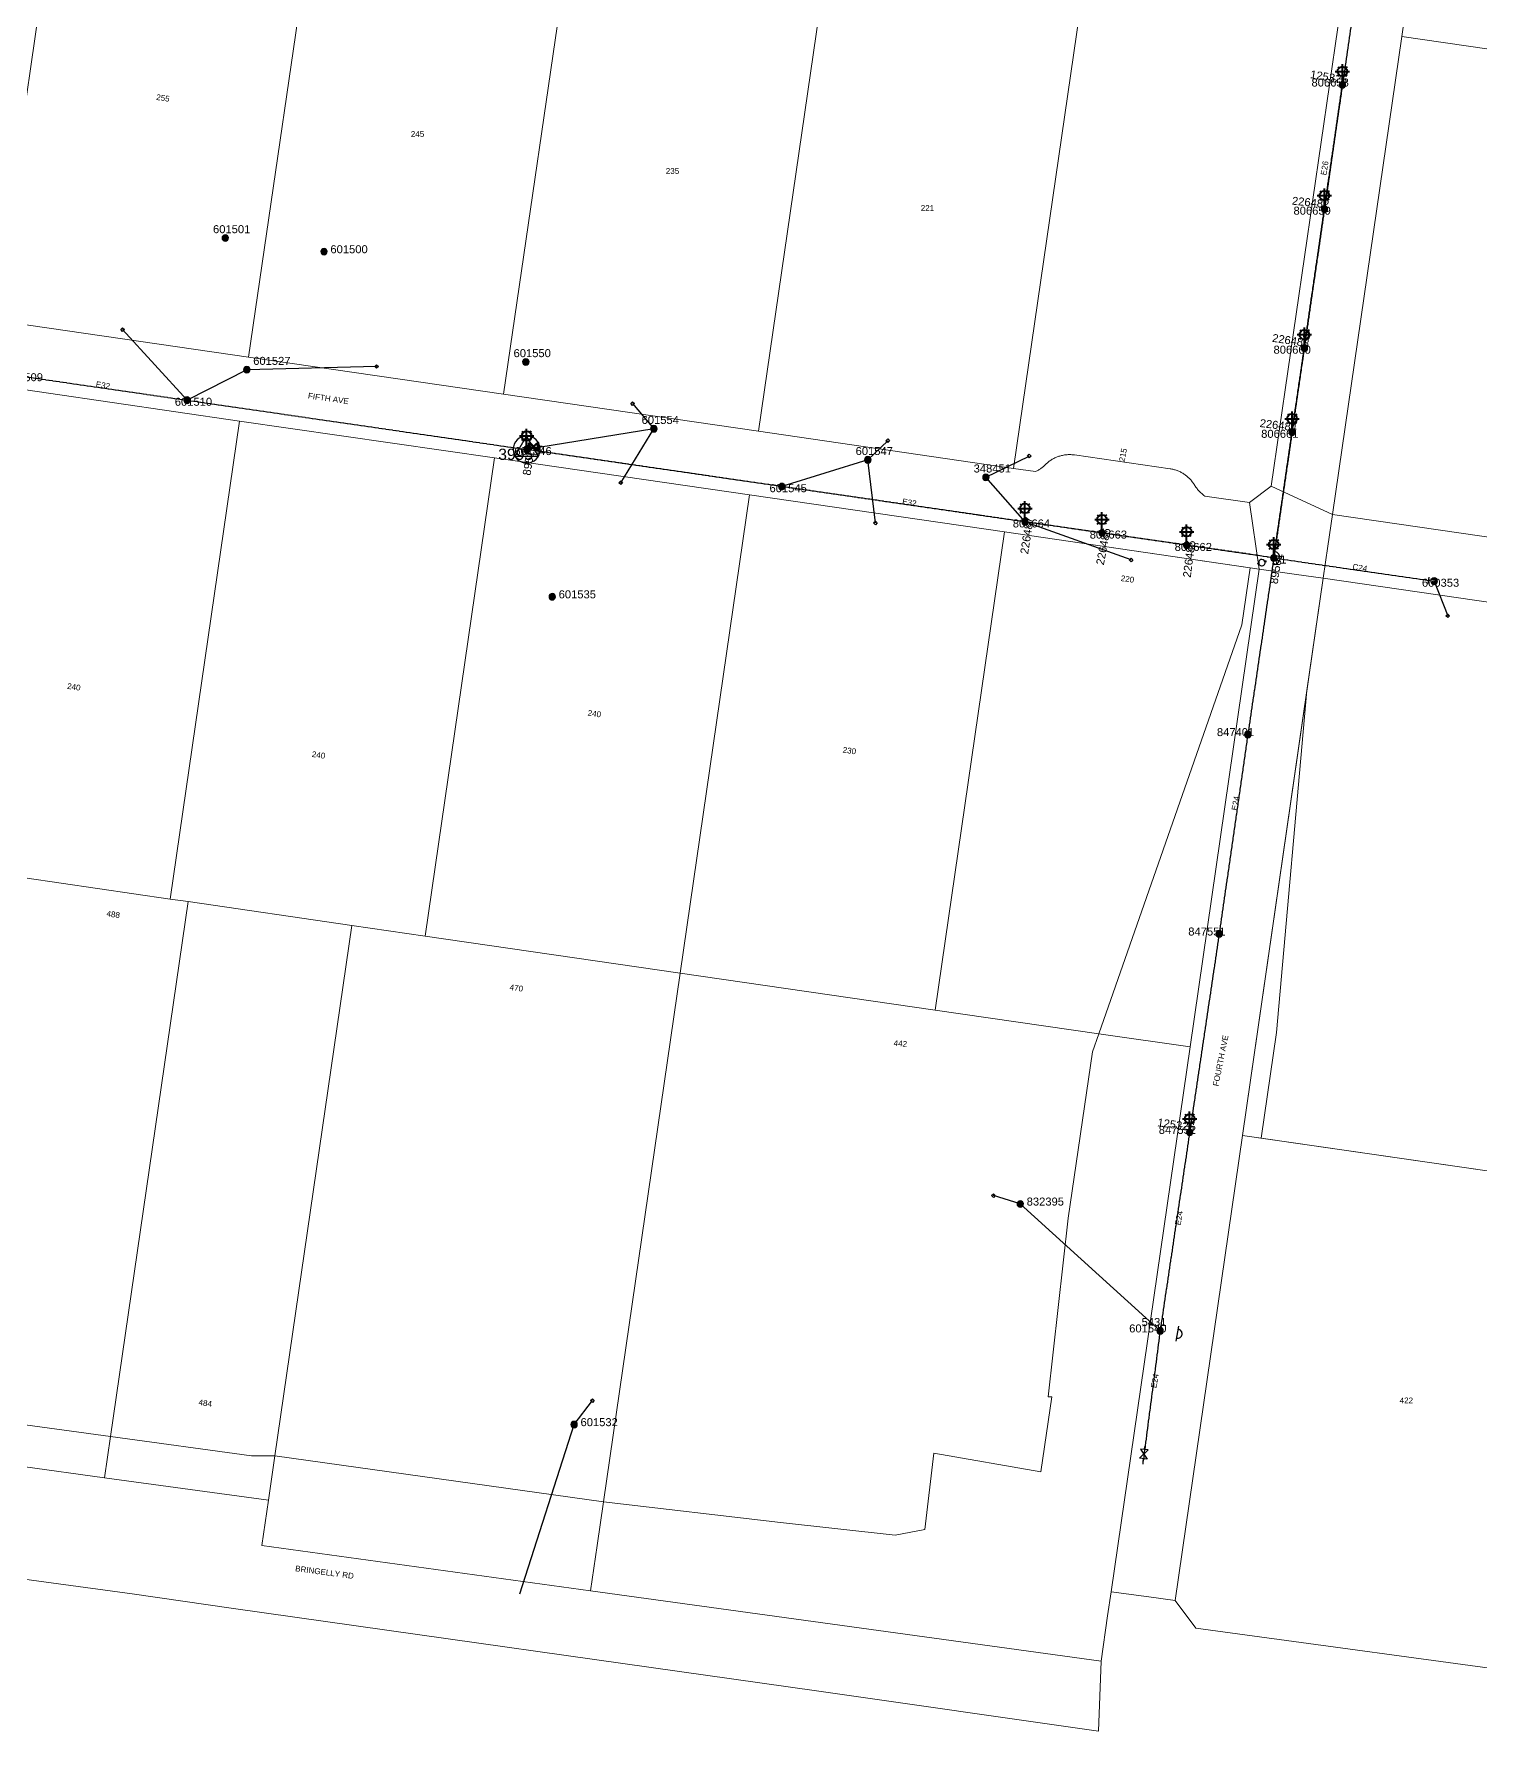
# Model space of a CAD drawing. Header units: metres. Extents: x 368 to 298975, y 411 to 6243625.
# Drawn here: x 296567 to 297019, y 6241223 to 6241754 of the extents above; entities that cross this region are included whole.
import ezdxf
from ezdxf.enums import TextEntityAlignment as Align

# ---------------------------------------------------------------- set-up
doc = ezdxf.new("R2010")
doc.units = ezdxf.units.M
doc.linetypes.add('Cable Exist OH', pattern=[1, 1, 0])
doc.layers.get('0').update_dxf_attribs({"color": 6})
doc.layers.add('Cadastre Land Parcels_SP_EXT', color=250, linetype='Continuous', lineweight=5)
doc.layers.add('Cadastre Roads_SP_EXT', color=250, linetype='Continuous', lineweight=5)
for name, color, linetype in [('Equip_LV_EXT', 7, 'Continuous'), ('Equip_SP_HV_EXT', 7, 'Continuous'), ('Equip_SP_LV_EXT', 7, 'Continuous'), ('Equip_SP_SL_EXT', 7, 'Continuous'), ('Mains_HV_EXT', 7, 'Continuous'), ('Mains_LV_EXT', 7, 'Continuous'), ('Services_SP_EXT', 7, 'Continuous'), ('Sub_SP_TR_HV_LV_EXT', 7, 'Continuous'), ('SupportsOH_SP_TR_HV_LV_SL_EXT', 7, 'Continuous')]:
    doc.layers.add(name, color=color, linetype=linetype)
doc.styles.add('iecARIAL', font='arial.ttf', dxfattribs={"height": 2})
doc.styles.add('POLE_LABEL', font='arial.ttf')
doc.styles.get("Standard").update_dxf_attribs({"font": 'arial.ttf'})

# ---------------------------------------------------------------- blocks, each defined once
blk = doc.blocks.new('SUB_POLE_EXT')
blk.add_wipeout([(0, 4.22), (0.42, 4.2), (0.83, 4.14), (1.21, 4.05), (1.62, 3.9), (1.99, 3.72), (2.35, 3.51), (2.68, 3.26), (2.99, 2.99), (3.28, 2.66), (3.52, 2.34), (3.76, 1.92), (3.9, 1.62), (4.04, 1.23), (4.18, 0.63), (4.22, 0), (4.18, -0.61), (4.06, -1.15), (3.9, -1.62), (3.58, -2.24), (3.22, -2.73), (2.97, -3.01), (2.68, -3.26), (2.36, -3.5), (2, -3.72), (1.64, -3.89), (1.25, -4.03), (0.82, -4.14), (0.42, -4.2), (0, -4.22), (-0.41, -4.2), (-0.8, -4.15), (-1.21, -4.05), (-1.62, -3.9), (-1.99, -3.73), (-2.35, -3.51), (-2.68, -3.26), (-2.96, -3.02), (-3.23, -2.72), (-3.51, -2.35), (-3.71, -2.01), (-3.91, -1.6), (-4.05, -1.21), (-4.16, -0.76), (-4.22, -0.14), (-4.21, 0.39), (-4.14, 0.83), (-4.03, 1.27), (-3.9, 1.63), (-3.71, 2.02), (-3.5, 2.37), (-3.28, 2.67), (-2.99, 2.99), (-2.68, 3.27), (-2.33, 3.52), (-1.98, 3.73), (-1.63, 3.9), (-1.2, 4.05), (-0.78, 4.15), (-0.4, 4.21)])
blk.add_line((2.16, 0.48), (2.16, 0.48, 0))
blk.add_lwpolyline([(-4.22, 0, 1), (4.22, 0, 1)], format="xyb", close=True)
blk.add_lwpolyline([(2.14, 0.52), (0, 4.22), (-3.66, -2.11), (3.66, -2.11)], close=True)
for tag, height, flags, p in [('STREET_CODE', 0.2, 9, (1.5, 0)), ('ASSET_NUM', 3.5, 8, (2, 2)), ('CONSTRUCTED_VOLTAGE', 0.2, 9, (1.5, -0.2)), ('OPERATING_VOLTAGE', 0.2, 9, (1.5, -0.6)), ('OPERATED_BY', 0.2, 9, (1.5, -0.8)), ('ORIENTATION', 0.2, 9, (1.5, -1.2)), ('OWNED_BY', 0.2, 9, (1.5, -1.4)), ('SECONDARY_VOLTAGE', 0.2, 9, (1.5, -1.6)), ('STATE', 0.2, 9, (1.5, -1.8)), ('SUBSTATION_TYPE', 0.2, 9, (1.5, -2)), ('STREETNAME', 0.2, 9, (1.5, -2.8)), ('SUBURB', 0.2, 9, (1.5, -3)), ('Z', 0.2, 1, (1.5, -3.4)), ('NO_PHASES', 0.2, 9, (1.5, -0.4)), ('MAINTAINED_BY', 0.2, 9, (1.5, -1)), ('USAGE', 0.2, 9, (1.5, -2.2)), ('LEGEND', 0.2, 9, (1.5, -2.4)), ('LOCATION', 0.2, 9, (1.5, -2.6)), ('NOTES', 0.2, 9, (1.5, -3.2))]:
    blk.add_attdef(tag, text='', height=height, dxfattribs=dict(flags=flags)).set_placement(p, align=Align.MIDDLE_LEFT)
blk = doc.blocks.new('LV_OH_LINKS_OPEN_EXT')
for p, q in [((-0.17, 4.97), (-0.17, 5.46)), ((0.17, 4.97), (0.17, 5.46)), ((-0.17, 3), (-0.17, 2.5)), ((0.17, 3), (0.17, 2.5))]:
    blk.add_line(p, q)
blk.add_lwpolyline([(0, 2.99, 1), (0, 4.98, 1)], format="xyb", close=True)
at = {"flags": 9}
for tag, p in [('ACTUAL_STATUS', (0, 0)), ('CONSTRUCTED_VOLTAGE', (0, -0.2)), ('OPERATING_VOLTAGE', (0, -0.6)), ('ORIENTATION', (0, -0.8)), ('OWNED_BY', (0, -1)), ('STATE', (0, -1.2)), ('SWITCH_TYPE', (0, -1.4)), ('NO_PHASES', (0, -0.4)), ('USAGE', (0, -1.6)), ('LEGEND', (0, -1.8)), ('NOTES', (0, -2))]:
    blk.add_attdef(tag, text='', height=0.2, dxfattribs=at).set_placement(p, align=Align.MIDDLE_LEFT)
at = {"flags": 1}
blk.add_attdef('Z', (0, 0), '', height=0.2, dxfattribs=at)
blk = doc.blocks.new('LV_OH_LINKS_DISTFUSE_EXT')
for p, q in [((0, 0), (0.96, 0)), ((3.84, 0), (4.8, 0))]:
    blk.add_line(p, q)
blk.add_lwpolyline([(3.84, -1.2), (3.84, 1.2), (0.96, -1.2), (0.96, 1.2)], close=True)
at = {"flags": 9}
for tag, p in [('ACTUAL_STATUS', (0, 0)), ('CONSTRUCTED_VOLTAGE', (0, -0.2)), ('OPERATING_VOLTAGE', (0, -0.6)), ('ORIENTATION', (0, -0.8)), ('OWNED_BY', (0, -1)), ('STATE', (0, -1.2)), ('SWITCH_TYPE', (0, -1.4)), ('NO_PHASES', (0, -0.4)), ('USAGE', (0, -1.6)), ('NOTES', (0, -1.8))]:
    blk.add_attdef(tag, text='', height=0.2, dxfattribs=at).set_placement(p, align=Align.MIDDLE_LEFT)
at = {"flags": 1}
blk.add_attdef('Z', (0, 0), '', height=0.2, dxfattribs=at)
blk = doc.blocks.new('SL_LANTERN_EXT')
at = {"lineweight": 40}
for p, q in [((-1.46, 5.68), (-1.06, 5.28)), ((0, 1.97), (0, 6.47)), ((1.46, 5.68), (1.06, 5.28)), ((-2.25, 4.22), (2.25, 4.22)), ((-1.46, 2.76), (-1.06, 3.16)), ((0, 0), (0, 2.72)), ((1.46, 2.76), (1.06, 3.16))]:
    blk.add_line(p, q, dxfattribs=at)
blk.add_circle((0, 4.22), 1.5, dxfattribs=at)
at = {"style": 'iecARIAL', "flags": 8}
blk.add_attdef('ASSET_NUM', (1.5, 1.5), '', height=2.5, dxfattribs=at)
for tag, p, height, flags in [('OPERATING_VOLTAGE', (0.98, -1.65), 0.2, 9), ('ORIENTATION', (0.98, -1.85), 0.2, 9), ('OWNED_BY', (0.98, -2.05), 0.2, 9), ('STATE', (0.98, -2.25), 0.2, 9), ('CONSTRUCTED_VOLTAGE', (0.98, -0.65), 0.2, 9), ('CONTROL_TYPE', (0.98, -0.85), 0.2, 9), ('LANTERN_PURPOSE', (0.98, -1.05), 0.2, 9), ('LANTERN_TYPE', (0.98, -1.25), 0.2, 9), ('NO_PHASES', (0.98, -1.45), 0.2, 9), ('USAGE', (0.98, -2.45), 0.2, 9), ('CEXIST', (0.98, -2.65), 0.2, 9), ('CNEW', (0.98, -2.85), 0.2, 9), ('CNUMBER', (0.98, -3.05), 0.2, 9), ('CREMOVE', (0.98, -3.25), 0.2, 9), ('CREPLACE', (0.98, -3.45), 0.2, 9), ('LKINGHEIGHT', (0.98, -3.65), 0.2, 9), ('LBRACKET', (0.98, -3.85), 0.2, 9), ('LBRACKETVOCAB', (0.98, -4.05), 0.2, 9), ('LCATEGORY', (0.98, -4.25), 0.2, 9), ('LCHARGE1', (0.98, -4.45), 0.2, 9), ('LCHARGE1PERCENT', (0.98, -4.65), 0.2, 9), ('LCHARGE2', (0.98, -4.85), 0.2, 9), ('LCHARGE2PERCENT', (0.98, -5.05), 0.2, 9), ('LCHARGE3', (0.98, -5.25), 0.2, 9), ('LCHARGE3PERCENT', (0.98, -5.45), 0.2, 9), ('LNUMBER', (2.18, -3.25), 2.5, 8), ('STREETNAME', (0.98, -9.25), 0.2, 9), ('SUBURB', (0.98, -9.45), 0.2, 1), ('LEXIST', (0.98, -5.65), 0.2, 9), ('LLAMP', (0.98, -5.85), 0.2, 9), ('LLAMPVOCAB', (0.98, -6.05), 0.2, 9), ('LMAST', (0.98, -6.25), 0.2, 9), ('LMASTVOCAB', (0.98, -6.45), 0.2, 9), ('LNEW', (0.98, -6.65), 0.2, 9), ('LANTNUMBER', (0.98, -6.85), 0.2, 9), ('LOUTREACH', (0.98, -7.25), 0.2, 9), ('LOUTREACHVOCAB', (0.98, -7.45), 0.2, 9), ('LRATECODE', (0.98, -7.65), 0.2, 9), ('LREMOVE', (0.98, -7.85), 0.2, 9), ('LREPLACE', (0.98, -8.05), 0.2, 9), ('LTYPE', (0.98, -8.25), 0.2, 9), ('LTYPEVOCAB', (0.98, -8.45), 0.2, 9), ('LEGEND', (0.98, -8.65), 0.2, 9), ('LOCATION', (0.98, -8.85), 0.2, 9), ('NOTES', (0.98, -9.05), 0.2, 9)]:
    blk.add_attdef(tag, p, '', height=height, dxfattribs=dict(flags=flags))
blk = doc.blocks.new('CCP_EXT')
blk.add_wipeout([(0, 0.57), (0.57, 0), (0, -0.57), (-0.57, 0)])
blk.add_lwpolyline([(-0.57, 0), (0, 0.57), (0.57, 0), (0, -0.57), (-0.57, 0)])
at = {"flags": 1}
blk.add_attdef('Z', (0, 0), '', height=0.2, dxfattribs=at)
at = {"flags": 9}
for tag, p in [('CCP_TYPE', (0, 0)), ('CONSTRUCTED_VOLTAGE', (0, -0.2)), ('OPERATING_VOLTAGE', (0, -0.6)), ('ORIENTATION', (0, -0.8)), ('OWNED_BY', (0, -1)), ('STATE', (0, -1.8)), ('NO_PHASES', (0, -0.4)), ('USAGE', (0, -1.2)), ('LEGEND', (0, -1.4)), ('LIFE_SUPPORT', (0, -1.6)), ('NOTES', (0, -2))]:
    blk.add_attdef(tag, text='', height=0.2, dxfattribs=at).set_placement(p, align=Align.MIDDLE_LEFT)
blk = doc.blocks.new('POLE_EXT')
blk.add_hatch(color=256).paths.add_polyline_path([(-1, 0, 1), (1, 0, 1)])
blk.add_lwpolyline([(-1, 0, 1), (1, 0, 1)], format="xyb", close=True)
for tag, height, flags, p in [('pNumber', 2.5, 8, (-17.84, 2.07)), ('OWNED_BY', 0.2, 9, (1.35, -0.4)), ('SPECIAL_USE', 0.2, 9, (1.35, -0.8)), ('STATE', 0.2, 9, (1.35, -1)), ('cLV', 0.2, 9, (1.35, -1.4)), ('hDepth', 0.2, 9, (1.35, -1.6)), ('hDia', 0.2, 9, (1.35, -1.8)), ('cHV', 0.2, 9, (1.35, -2)), ('cLinedev', 0.2, 9, (1.35, -3.4)), ('pExisting', 0.2, 9, (1.35, -3.8)), ('pFooting', 0.2, 9, (1.35, -4.4)), ('pNew', 0.2, 9, (1.35, -4.6)), ('pRelocate', 0.2, 9, (1.35, -5)), ('pRemove', 0.2, 9, (1.35, -5.2)), ('pReplace', 0.2, 9, (1.35, -5.4)), ('PARENT', 0.2, 9, (1.35, -0.6)), ('USAGE', 0.2, 9, (1.35, -1.2)), ('LBRACKET', 0.2, 9, (1.35, -2.2)), ('LExisting', 0.2, 9, (1.35, -2.4)), ('LANTNUMBER', 0.2, 9, (1.35, -2.6)), ('LOther', 0.2, 9, (1.35, -2.8)), ('LRemove', 0.2, 9, (1.35, -3)), ('LEGEND', 0.2, 9, (1.35, -3.2)), ('LOCATION', 0.2, 9, (1.35, -3.6)), ('PFNUMBER', 0.2, 9, (1.35, -4)), ('NEWPFNUMBER', 0.2, 9, (1.35, -4.2)), ('pStay', 0.2, 9, (1.35, -5.6)), ('pType', 0.2, 9, (1.35, -5.8)), ('cspan', 0.2, 9, (1.35, -6)), ('STREETNAME', 0.2, 9, (1.35, -6.2)), ('SUBURB', 0.2, 9, (1.35, -6.4)), ('OPERATED_BY', 0.2, 9, (1.36, -7.01)), ('NOTES', 0.2, 9, (1.35, -6.6)), ('MAINTAINED_BY', 0.2, 9, (1.36, -6.81))]:
    blk.add_attdef(tag, text='', height=height, dxfattribs=dict(flags=flags)).set_placement(p, align=Align.MIDDLE_LEFT)
at = {"style": 'POLE_LABEL'}
for tag, height, flags, p in [('STRUCTURE_PLANT_NUMBER', 0.2, 9, (1.35, 0.03)), ('ASSET_NUM', 2.5, 8, (2, 2)), ('STREET_CODE', 0.2, 9, (1.35, -0.2))]:
    blk.add_attdef(tag, text='', height=height, dxfattribs=dict(at, flags=flags)).set_placement(p, align=Align.MIDDLE_LEFT)
at = {"flags": 1}
blk.add_attdef('Z', (1.35, -7.33), '', height=0.2, dxfattribs=at)
blk = doc.blocks.new('HV_USL_CLOSED_EXT')
blk.add_line((2.4, 5.5), (-2.4, 5.5))
blk.add_lwpolyline([(1.44, 5.5, 0.414214), (0, 6.94, 0.414214), (-1.44, 5.5)], format="xyb")
for tag, height, flags, p in [('STREET_CODE', 0.2, 9, (1.5, 0)), ('ASSET_NUM', 2.5, 8, (2, 2)), ('ACTUAL_STATUS', 0.2, 9, (1.5, -0.2)), ('CONSTRUCTED_VOLTAGE', 0.2, 9, (1.5, -0.4)), ('OPERATING_VOLTAGE', 0.2, 9, (1.5, -0.8)), ('ORIENTATION', 0.2, 9, (1.5, -1)), ('OWNED_BY', 0.2, 9, (1.5, -1.2)), ('OPERATED_BY', 0.2, 9, (1.5, -1.4)), ('STATE', 0.2, 9, (1.5, -1.8)), ('SWITCH_TYPE', 0.2, 9, (1.5, -2)), ('STREETNAME', 0.2, 9, (1.5, -2.8)), ('SUBURB', 0.2, 9, (1.5, -3)), ('Z', 0.2, 1, (1.5, -3.6)), ('NO_PHASES', 0.2, 9, (1.5, -0.6)), ('MAINTAINED_BY', 0.2, 9, (1.5, -1.6)), ('USAGE', 0.2, 9, (1.5, -2.2)), ('LEGEND', 0.2, 9, (1.5, -2.4)), ('LOCATION', 0.2, 9, (1.5, -2.6)), ('NOTES', 0.2, 9, (1.5, -3.2)), ('LABEL_ALIGNMENT', 0.2, 9, (1.5, -3.4))]:
    blk.add_attdef(tag, text='', height=height, dxfattribs=dict(flags=flags)).set_placement(p, align=Align.MIDDLE_LEFT)
blk = doc.blocks.new('End Shackle_EXT')
blk.add_wipeout([(0, 0.25), (1.81, 0.25), (1.82, -0.25), (0, -0.25)])
blk.add_line((1.81, -1), (1.81, 1))
at = {"flags": 1}
blk.add_attdef('Z', (0, 0), '', height=0.2, dxfattribs=at)
at = {"flags": 9}
for tag, p in [('CONNECTOR_TYPE', (0, 0)), ('CONSTRUCTED_VOLTAGE', (0, -0.2)), ('OPERATING_VOLTAGE', (0, -0.6)), ('ORIENTATION', (0, -0.8)), ('OWNED_BY', (0, -1)), ('STATE', (0, -1.2)), ('NO_PHASES', (0, -0.4)), ('USAGE', (0, -1.4)), ('NOTES', (0, -1.6))]:
    blk.add_attdef(tag, text='', height=0.2, dxfattribs=at).set_placement(p, align=Align.MIDDLE_LEFT)

msp = doc.modelspace()

# ---------------------------------------------------------------- linework, layer by layer
at = {"layer": 'Cadastre Land Parcels_SP_EXT', "linetype": 'Continuous'}
for points in [[(297095.94, 6241890.5), (297016.3, 6241902.03), (296994.67, 6241752.71), (297074.31, 6241741.17), (297095.94, 6241890.5)], [(296576.59, 6241813.38), (296496.96, 6241824.96), (296475.24, 6241675.65), (296554.88, 6241664.07), (296576.59, 6241813.38)], [(296656.2, 6241801.79), (296576.59, 6241813.38), (296554.88, 6241664.07), (296634.5, 6241652.48), (296656.2, 6241801.79)], [(296735.81, 6241790.23), (296656.2, 6241801.79), (296634.5, 6241652.48), (296714.14, 6241640.92), (296735.81, 6241790.23)], [(296895.08, 6241767.1), (296815.44, 6241778.67), (296793.78, 6241629.36), (296873.43, 6241617.78), (296895.08, 6241767.1)], [(297074.31, 6241741.17), (296994.67, 6241752.71), (296973.02, 6241603.33), (297052.67, 6241591.84), (297074.31, 6241741.17)], [(296631.65, 6241632.58), (296552.01, 6241644.16), (296530.33, 6241494.79), (296564.59, 6241489.81), (296609.99, 6241483.22), (296631.65, 6241632.58)], [(296870.59, 6241597.9), (296790.94, 6241609.46), (296769.3, 6241460.09), (296848.96, 6241448.53), (296870.59, 6241597.9)], [(296944.7, 6241568.87), (296947.29, 6241586.72), (296870.59, 6241597.9), (296848.96, 6241448.53), (296900.03, 6241441.14), (296944.7, 6241568.87)], [(296950.16, 6241586.31), (296947.29, 6241586.72), (296944.7, 6241568.87), (296900.03, 6241441.14), (296928.58, 6241437), (296950.16, 6241586.31)], [(297084.03, 6241566.92), (296970.14, 6241583.43), (296965.05, 6241548.34), (296955.53, 6241441.55), (296950.74, 6241408.5), (297058.8, 6241392.86), (297084.03, 6241566.92)], [(296955.53, 6241441.55), (296965.05, 6241548.34), (296944.88, 6241409.34), (296950.74, 6241408.5), (296955.53, 6241441.55)], [(296615.57, 6241482.41), (296609.99, 6241483.22), (296564.59, 6241489.81), (296540.24, 6241322.28), (296591.39, 6241315.29), (296615.57, 6241482.41)], [(296666.75, 6241474.97), (296615.57, 6241482.41), (296591.39, 6241315.29), (296635.43, 6241309.25), (296642.69, 6241309.26), (296666.75, 6241474.97)], [(296769.3, 6241460.09), (296689.65, 6241471.65), (296666.75, 6241474.97), (296642.69, 6241309.26), (296745.34, 6241294.9), (296769.3, 6241460.09)], [(296885.35, 6241327.63), (296884.26, 6241327.71), (296890.47, 6241383.47), (296898.02, 6241435.43), (296900.03, 6241441.14), (296848.96, 6241448.53), (296769.3, 6241460.09), (296745.34, 6241294.9), (296800.61, 6241288.36), (296836.4, 6241284.46), (296845.73, 6241286.21), (296848.47, 6241310.05), (296881.89, 6241304.28), (296885.35, 6241327.63)], [(296928.58, 6241437), (296900.03, 6241441.14), (296898.02, 6241435.43), (296890.47, 6241383.47), (296884.26, 6241327.71), (296885.35, 6241327.63), (296881.89, 6241304.28), (296848.47, 6241310.05), (296845.73, 6241286.21), (296836.4, 6241284.46), (296800.61, 6241288.36), (296745.34, 6241294.9), (296743.35, 6241281.2), (296741.29, 6241267.03), (296900.76, 6241245.09), (296902.8, 6241259.19), (296903.9, 6241266.78), (296928.58, 6241437)], [(297058.8, 6241392.86), (296944.88, 6241409.34), (296923.85, 6241264.06), (296930.32, 6241255.39), (297042.07, 6241240.13), (297064.07, 6241392.03), (297058.8, 6241392.86)], [(296591.39, 6241315.29), (296540.24, 6241322.28), (296538.38, 6241309.45), (296589.52, 6241302.4), (296591.39, 6241315.29)], [(296642.69, 6241309.26), (296635.43, 6241309.25), (296591.39, 6241315.29), (296589.52, 6241302.4), (296640.66, 6241295.34), (296642.69, 6241309.26)], [(296743.35, 6241281.2), (296745.34, 6241294.9), (296642.69, 6241309.26), (296640.66, 6241295.34), (296638.61, 6241281.16), (296741.29, 6241267.03), (296743.35, 6241281.2)]]:
    msp.add_lwpolyline(points, close=True, dxfattribs=at)
msp.add_lwpolyline([(296895.08, 6241767.1), (296873.43, 6241617.78), (296880.28, 6241616.78), (296880.52, 6241616.89), (296880.75, 6241617.01), (296880.98, 6241617.13), (296881.21, 6241617.25), (296881.44, 6241617.38), (296881.66, 6241617.52), (296881.87, 6241617.67), (296882.08, 6241617.82), (296882.29, 6241617.98), (296882.49, 6241618.14), (296882.69, 6241618.31), (296882.88, 6241618.48), (296883.07, 6241618.66), (296883.26, 6241618.84), (296883.46, 6241619.05), (296883.67, 6241619.25), (296883.88, 6241619.44), (296884.1, 6241619.63), (296884.32, 6241619.81), (296884.55, 6241619.98), (296884.78, 6241620.15), (296885.02, 6241620.31), (296885.26, 6241620.47), (296885.51, 6241620.61), (296885.76, 6241620.76), (296886.01, 6241620.89), (296886.27, 6241621.02), (296886.53, 6241621.14), (296886.79, 6241621.26), (296887.06, 6241621.36), (296887.33, 6241621.46), (296887.6, 6241621.56), (296887.88, 6241621.64), (296888.15, 6241621.72), (296888.43, 6241621.79), (296888.71, 6241621.85), (296889, 6241621.91), (296889.28, 6241621.96), (296889.56, 6241622), (296889.85, 6241622.03), (296890.14, 6241622.05), (296890.42, 6241622.07), (296890.71, 6241622.08), (296891, 6241622.08), (296891.28, 6241622.07), (296891.57, 6241622.06), (296891.86, 6241622.04), (296892.14, 6241622.01), (296892.43, 6241621.97), (296922.29, 6241617.65), (296922.57, 6241617.61), (296922.85, 6241617.56), (296923.12, 6241617.5), (296923.4, 6241617.43), (296923.67, 6241617.36), (296923.94, 6241617.28), (296924.21, 6241617.19), (296924.48, 6241617.09), (296924.74, 6241616.99), (296925, 6241616.88), (296925.26, 6241616.77), (296925.51, 6241616.65), (296925.77, 6241616.52), (296926.01, 6241616.38), (296926.26, 6241616.24), (296926.5, 6241616.09), (296926.73, 6241615.93), (296926.97, 6241615.77), (296927.19, 6241615.6), (296927.42, 6241615.43), (296927.64, 6241615.25), (296927.85, 6241615.07), (296928.06, 6241614.87), (296928.26, 6241614.68), (296928.46, 6241614.48), (296928.65, 6241614.27), (296928.84, 6241614.06), (296929.02, 6241613.84), (296929.2, 6241613.62), (296929.36, 6241613.39), (296929.53, 6241613.16), (296929.68, 6241612.93), (296929.84, 6241612.69), (296930, 6241612.43), (296930.17, 6241612.18), (296930.34, 6241611.93), (296930.52, 6241611.68), (296930.71, 6241611.44), (296930.9, 6241611.21), (296931.1, 6241610.98), (296931.31, 6241610.75), (296931.52, 6241610.53), (296931.73, 6241610.32), (296931.95, 6241610.11), (296932.18, 6241609.9), (296932.41, 6241609.7), (296932.64, 6241609.51), (296932.88, 6241609.32), (296933.13, 6241609.14), (296947.12, 6241607.12), (296953.92, 6241612.2), (296974.71, 6241755.57)], dxfattribs=at)
at = {"layer": 'Cadastre Roads_SP_EXT', "linetype": 'Continuous'}
for points in [[(296994.67, 6241752.71), (297016.3, 6241902.03), (296995.47, 6241898.95), (296974.71, 6241755.57), (296953.92, 6241612.2), (296973.02, 6241603.33), (296994.67, 6241752.71)], [(296589.52, 6241302.4), (296538.38, 6241309.45), (296536.32, 6241295.26), (296476.99, 6241303.44), (296471.71, 6241304.17), (296469.99, 6241283.55), (296598.08, 6241266.13), (296629.79, 6241261.56), (296696.86, 6241252.07), (296742.49, 6241245.59), (296811.86, 6241235.75), (296899.91, 6241223.23), (296900.76, 6241245.09), (296741.29, 6241267.03), (296638.61, 6241281.16), (296640.66, 6241295.34), (296589.52, 6241302.4)]]:
    msp.add_lwpolyline(points, close=True, dxfattribs=at)
at = {"layer": 'Mains_HV_EXT', "linetype": 'Cable Exist OH'}
for points in [[(296989.3, 6241828.5), (296970.5, 6241698.8), (296954.69, 6241589.78)], [(296954.69, 6241589.78), (296946.58, 6241534.62), (296937.63, 6241472.31), (296928.41, 6241410.32), (296919.18, 6241348.29)], [(296919.18, 6241348.29), (296913.76, 6241306.59)]]:
    msp.add_lwpolyline(points, dxfattribs=at)
at = {"layer": 'Mains_LV_EXT', "linetype": 'Cable Exist OH'}
for points in [[(296989.31, 6241828.56), (296989.3, 6241828.5), (296976.12, 6241737.59)], [(296970.52, 6241698.92), (296976.12, 6241737.59)], [(296964.21, 6241655.36), (296970.5, 6241698.8), (296970.52, 6241698.92)], [(296958.89, 6241618.7), (296964.21, 6241655.36)], [(296562.43, 6241646.76), (296615.26, 6241639.09)], [(296954.69, 6241589.78), (296958.89, 6241618.73)], [(296901.06, 6241597.59), (296876.96, 6241601.05)], [(296927.37, 6241593.8), (296901.06, 6241597.59)], [(296954.69, 6241589.78), (296947.05, 6241590.98), (296927.37, 6241593.8)], [(296954.69, 6241589.78), (296946.58, 6241534.62), (296937.63, 6241472.31), (296928.41, 6241410.32)], [(296928.41, 6241410.32), (296919.18, 6241348.29)], [(296919.18, 6241348.29), (296913.76, 6241306.59)]]:
    msp.add_lwpolyline(points, dxfattribs=at)
at = {"layer": 'Mains_LV_EXT', "linetype": 'Continuous'}
for points in [[(296954.41, 6241587.81, 0.423008), (296956.65, 6241589.5)], [(296956.67, 6241589.5, 0.386723), (296954.98, 6241591.76)]]:
    msp.add_lwpolyline(points, format="xyb", dxfattribs=at)
at = {"layer": 'Services_SP_EXT'}
msp.add_lwpolyline([(296827.9, 6241620.45), (296801.01, 6241612.08)], dxfattribs=at)

# ---------------------------------------------------------------- block references
at = {"layer": 'Equip_LV_EXT', "rotation": 83.88982059901481}
msp.add_blockref('LV_OH_LINKS_DISTFUSE_EXT', (296913.86, 6241307.38), dxfattribs=at)
at = {"layer": 'Equip_SP_HV_EXT'}
ref = msp.add_blockref('HV_USL_CLOSED_EXT', (296919.18, 6241348.29), dxfattribs=dict(at, rotation=260.6028987425006))
ref.add_attrib('ASSET_NUM', '5431', dxfattribs={"layer": '0', "height": 2.5}).set_placement((296921.18, 6241349.04), align=Align.BOTTOM_RIGHT)
at = {"layer": 'Equip_SP_LV_EXT'}
for p, rotation in [((296964.21, 6241655.36), 349.1888572900361), ((296954.69, 6241589.78), 111.2094855078497)]:
    msp.add_blockref('LV_OH_LINKS_OPEN_EXT', p, dxfattribs=dict(at, rotation=rotation))
at = {"layer": 'Equip_SP_SL_EXT'}
ref = msp.add_blockref('SL_LANTERN_EXT', (296976.12, 6241737.59), dxfattribs=at)
ref.add_attrib('ASSET_NUM', '125325', dxfattribs={"layer": '0', "height": 2.5, "rotation": 350.6409, "style": 'iecARIAL'}).set_placement((296977.62, 6241739.09), align=Align.MIDDLE_RIGHT)
ref = msp.add_blockref('SL_LANTERN_EXT', (296970.5, 6241698.8), dxfattribs=at)
ref.add_attrib('ASSET_NUM', '226482', dxfattribs={"layer": '0', "height": 2.5, "rotation": 354.3721, "style": 'iecARIAL'}).set_placement((296972, 6241700.3), align=Align.MIDDLE_RIGHT)
ref = msp.add_blockref('SL_LANTERN_EXT', (296964.26, 6241655.36), dxfattribs=at)
ref.add_attrib('ASSET_NUM', '226483', dxfattribs={"layer": '0', "height": 2.5, "rotation": 351.4303, "style": 'iecARIAL'}).set_placement((296965.76, 6241656.86), align=Align.MIDDLE_RIGHT)
ref = msp.add_blockref('SL_LANTERN_EXT', (296960.4, 6241629.08), dxfattribs=at)
ref.add_attrib('ASSET_NUM', '226484', dxfattribs={"layer": '0', "height": 2.5, "rotation": 353.1283, "style": 'iecARIAL'}).set_placement((296961.9, 6241630.58), align=Align.MIDDLE_RIGHT)
ref = msp.add_blockref('SL_LANTERN_EXT', (296876.96, 6241601.05), dxfattribs=at)
ref.add_attrib('ASSET_NUM', '226487', dxfattribs={"layer": '0', "height": 2.5, "rotation": 81.3326, "style": 'iecARIAL'}).set_placement((296878.46, 6241602.55), align=Align.MIDDLE_RIGHT)
ref = msp.add_blockref('SL_LANTERN_EXT', (296901, 6241597.59), dxfattribs=at)
ref.add_attrib('ASSET_NUM', '226486', dxfattribs={"layer": '0', "height": 2.5, "rotation": 79.4228, "style": 'iecARIAL'}).set_placement((296902.5, 6241599.09), align=Align.MIDDLE_RIGHT)
ref = msp.add_blockref('SL_LANTERN_EXT', (296927.46, 6241593.74), dxfattribs=at)
ref.add_attrib('ASSET_NUM', '226485', dxfattribs={"layer": '0', "height": 2.5, "rotation": 82.8018, "style": 'iecARIAL'}).set_placement((296928.96, 6241595.24), align=Align.MIDDLE_RIGHT)
ref = msp.add_blockref('SL_LANTERN_EXT', (296954.69, 6241589.78), dxfattribs=at)
ref.add_attrib('ASSET_NUM', '89501', dxfattribs={"layer": '0', "height": 2.5, "rotation": 80.789, "style": 'iecARIAL'}).set_placement((296956.19, 6241591.28), align=Align.MIDDLE_RIGHT)
ref = msp.add_blockref('SL_LANTERN_EXT', (296928.41, 6241410.32), dxfattribs=at)
ref.add_attrib('ASSET_NUM', '125326', dxfattribs={"layer": '0', "height": 2.5, "rotation": 351.7513, "style": 'iecARIAL'}).set_placement((296929.91, 6241411.82), align=Align.MIDDLE_RIGHT)
at = {"layer": 'Sub_SP_TR_HV_LV_EXT'}
ref = msp.add_blockref('SUB_POLE_EXT', (296721.33, 6241623.68), dxfattribs=at)
ref.add_attrib('ASSET_NUM', '3995', dxfattribs={"layer": '0', "height": 3.5}).set_placement((296723.33, 6241623.93), align=Align.TOP_RIGHT)
at = {"layer": 'SupportsOH_SP_TR_HV_LV_SL_EXT'}
ref = msp.add_blockref('POLE_EXT', (296976.12, 6241737.59), dxfattribs=at)
ref.add_attrib('ASSET_NUM', '806658', dxfattribs={"layer": '0', "height": 2.5, "style": 'POLE_LABEL'}).set_placement((296978.12, 6241738.34), align=Align.MIDDLE_RIGHT)
ref = msp.add_blockref('POLE_EXT', (296970.5, 6241698.8), dxfattribs=at)
ref.add_attrib('ASSET_NUM', '806659', dxfattribs={"layer": '0', "height": 2.5, "style": 'POLE_LABEL'}).set_placement((296972.5, 6241699.55), align=Align.TOP_RIGHT)
ref = msp.add_blockref('POLE_EXT', (296627.2, 6241689.77), dxfattribs=at)
ref.add_attrib('ASSET_NUM', '601501', dxfattribs={"layer": '0', "height": 2.5, "style": 'POLE_LABEL'}).set_placement((296629.2, 6241690.52), align=Align.BOTTOM_CENTER)
ref = msp.add_blockref('POLE_EXT', (296658.04, 6241685.5), dxfattribs=at)
ref.add_attrib('ASSET_NUM', '601500', dxfattribs={"layer": '0', "height": 2.5, "style": 'POLE_LABEL'}).set_placement((296660.04, 6241686.25), align=Align.MIDDLE_LEFT)
ref = msp.add_blockref('POLE_EXT', (296633.92, 6241648.62), dxfattribs=at)
ref.add_attrib('ASSET_NUM', '601527', dxfattribs={"layer": '0', "height": 2.5, "style": 'POLE_LABEL'}).set_placement((296635.92, 6241649.37), align=Align.BOTTOM_LEFT)
ref = msp.add_blockref('POLE_EXT', (296721.07, 6241651.03), dxfattribs=at)
ref.add_attrib('ASSET_NUM', '601550', dxfattribs={"layer": '0', "height": 2.5, "style": 'POLE_LABEL'}).set_placement((296723.07, 6241651.78), align=Align.BOTTOM_CENTER)
ref = msp.add_blockref('POLE_EXT', (296964.26, 6241655.36), dxfattribs=at)
ref.add_attrib('ASSET_NUM', '806660', dxfattribs={"layer": '0', "height": 2.5, "style": 'POLE_LABEL'}).set_placement((296966.26, 6241656.11), align=Align.TOP_RIGHT)
ref = msp.add_blockref('POLE_EXT', (296562.43, 6241646.76), dxfattribs=at)
ref.add_attrib('ASSET_NUM', '601509', dxfattribs={"layer": '0', "height": 2.5, "style": 'POLE_LABEL'}).set_placement((296564.43, 6241647.51), align=Align.TOP_CENTER)
ref = msp.add_blockref('POLE_EXT', (296615.26, 6241639.09), dxfattribs=at)
ref.add_attrib('ASSET_NUM', '601510', dxfattribs={"layer": '0', "height": 2.5, "style": 'POLE_LABEL'}).set_placement((296617.26, 6241639.84), align=Align.TOP_CENTER)
ref = msp.add_blockref('POLE_EXT', (296761.06, 6241630.16), dxfattribs=at)
ref.add_attrib('ASSET_NUM', '601554', dxfattribs={"layer": '0', "height": 2.5, "style": 'POLE_LABEL'}).set_placement((296763.06, 6241630.91), align=Align.BOTTOM_CENTER)
ref = msp.add_blockref('POLE_EXT', (296960.4, 6241629.08), dxfattribs=at)
ref.add_attrib('ASSET_NUM', '806661', dxfattribs={"layer": '0', "height": 2.5, "style": 'POLE_LABEL'}).set_placement((296962.4, 6241629.83), align=Align.TOP_RIGHT)
ref = msp.add_blockref('POLE_EXT', (296864.77, 6241614.99), dxfattribs=at)
ref.add_attrib('ASSET_NUM', '348451', dxfattribs={"layer": '0', "height": 2.5, "style": 'POLE_LABEL'}).set_placement((296866.77, 6241615.74), align=Align.BOTTOM_CENTER)
ref = msp.add_blockref('POLE_EXT', (296801.01, 6241612.08), dxfattribs=at)
ref.add_attrib('ASSET_NUM', '601545', dxfattribs={"layer": '0', "height": 2.5, "style": 'POLE_LABEL'}).set_placement((296803.01, 6241612.83), align=Align.TOP_CENTER)
ref = msp.add_blockref('POLE_EXT', (296877, 6241601.07), dxfattribs=at)
ref.add_attrib('ASSET_NUM', '806664', dxfattribs={"layer": '0', "height": 2.5, "style": 'POLE_LABEL'}).set_placement((296879, 6241601.82), align=Align.TOP_CENTER)
ref = msp.add_blockref('POLE_EXT', (296901.03, 6241597.59), dxfattribs=at)
ref.add_attrib('ASSET_NUM', '806663', dxfattribs={"layer": '0', "height": 2.5, "style": 'POLE_LABEL'}).set_placement((296903.03, 6241598.34), align=Align.TOP_CENTER)
ref = msp.add_blockref('POLE_EXT', (296927.54, 6241593.73), dxfattribs=at)
ref.add_attrib('ASSET_NUM', '806662', dxfattribs={"layer": '0', "height": 2.5, "style": 'POLE_LABEL'}).set_placement((296929.54, 6241594.48), align=Align.TOP_CENTER)
ref = msp.add_blockref('POLE_EXT', (296954.69, 6241589.78), dxfattribs=at)
ref.add_attrib('ASSET_NUM', '71', dxfattribs={"layer": '0', "height": 2.5, "style": 'POLE_LABEL'}).set_placement((296956.69, 6241590.53), align=Align.TOP_CENTER)
ref = msp.add_blockref('POLE_EXT', (297004.78, 6241582.54), dxfattribs=at)
ref.add_attrib('ASSET_NUM', '600353', dxfattribs={"layer": '0', "height": 2.5, "style": 'POLE_LABEL'}).set_placement((297006.78, 6241583.29), align=Align.TOP_CENTER)
ref = msp.add_blockref('POLE_EXT', (296729.33, 6241577.67), dxfattribs=at)
ref.add_attrib('ASSET_NUM', '601535', dxfattribs={"layer": '0', "height": 2.5, "style": 'POLE_LABEL'}).set_placement((296731.33, 6241578.42), align=Align.MIDDLE_LEFT)
ref = msp.add_blockref('POLE_EXT', (296946.58, 6241534.62), dxfattribs=at)
ref.add_attrib('ASSET_NUM', '847401', dxfattribs={"layer": '0', "height": 2.5, "style": 'POLE_LABEL'}).set_placement((296948.58, 6241535.37), align=Align.MIDDLE_RIGHT)
ref = msp.add_blockref('POLE_EXT', (296937.63, 6241472.31), dxfattribs=at)
ref.add_attrib('ASSET_NUM', '847551', dxfattribs={"layer": '0', "height": 2.5, "style": 'POLE_LABEL'}).set_placement((296939.63, 6241473.06), align=Align.MIDDLE_RIGHT)
ref = msp.add_blockref('POLE_EXT', (296928.41, 6241410.32), dxfattribs=at)
ref.add_attrib('ASSET_NUM', '847552', dxfattribs={"layer": '0', "height": 2.5, "style": 'POLE_LABEL'}).set_placement((296930.41, 6241411.07), align=Align.MIDDLE_RIGHT)
ref = msp.add_blockref('POLE_EXT', (296875.51, 6241387.93), dxfattribs=at)
ref.add_attrib('ASSET_NUM', '832395', dxfattribs={"layer": '0', "height": 2.5, "style": 'POLE_LABEL'}).set_placement((296877.51, 6241388.68), align=Align.MIDDLE_LEFT)
ref = msp.add_blockref('POLE_EXT', (296919.18, 6241348.29), dxfattribs=at)
ref.add_attrib('ASSET_NUM', '601540', dxfattribs={"layer": '0', "height": 2.5, "style": 'POLE_LABEL'}).set_placement((296921.18, 6241349.04), align=Align.MIDDLE_RIGHT)
ref = msp.add_blockref('POLE_EXT', (296736.16, 6241319), dxfattribs=at)
ref.add_attrib('ASSET_NUM', '601532', dxfattribs={"layer": '0', "height": 2.5, "style": 'POLE_LABEL'}).set_placement((296738.16, 6241319.75), align=Align.MIDDLE_LEFT)

# ---------------------------------------------------------------- texts
at = {"layer": 'Cadastre Land Parcels_SP_EXT'}
for s, rotation, p in [('255', 351.7339, (296605.54, 6241732.93)), ('215', 78.6727, (296908.04, 6241619.74)), ('220', 352.0442, (296906.79, 6241582.6)), ('240', 351.7339, (296577.71, 6241548.91)), ('240', 351.7151, (296740.3, 6241540.55)), ('240', 351.7384, (296654.15, 6241527.64)), ('230', 351.7229, (296819.95, 6241529)), ('488', 352.0151, (296590.01, 6241477.82)), ('470', 352.0151, (296715.94, 6241454.83)), ('442', 355.1082, (296835.91, 6241437.36)), ('484', 351.6868, (296618.75, 6241325.12))]:
    msp.add_text(s, height=1.8, rotation=rotation, dxfattribs=at).set_placement(p)
for s, p in [('245', (296685.16, 6241721.36)), ('235', (296764.79, 6241709.8)), ('221', (296844.43, 6241698.23)), ('422', (296994, 6241325.64))]:
    msp.add_text(s, height=1.8, dxfattribs=at).set_placement(p)
at = {"layer": 'Cadastre Roads_SP_EXT'}
for s, rotation, p in [('FIFTH AVE', 351.7379, (296652.93, 6241639.65)), ('FOURTH AVE', 78.6741, (296937.38, 6241424.59)), ('BRINGELLY RD', 352.4274, (296648.95, 6241273.2))]:
    msp.add_text(s, height=1.8, rotation=rotation, dxfattribs=at).set_placement(p)
at = {"layer": 'Mains_LV_EXT'}
for s, rotation, p in [('E26', 80.6938, (296971.07, 6241709.26)), ('E26', 80.6938, (296971.07, 6241709.26)), ('E32', 350.6129, (296586.65, 6241643.24)), ('E32', 350.6018, (296838.53, 6241606.62)), ('E32', 350.6018, (296838.53, 6241606.62)), ('E32', 350.6018, (296838.53, 6241606.62)), ('C24', 350.6496, (296979.17, 6241586.24)), ('E24', 80.6764, (296943.25, 6241510.79)), ('E24', 80.6764, (296925.58, 6241381.17)), ('E24', 80.6764, (296918.04, 6241330.3))]:
    msp.add_text(s, height=1.8, rotation=rotation, dxfattribs=at).set_placement(p)

# ---------------------------------------------------------------- next in the draw order: linework, layer by layer
at = {"layer": 'Cadastre Land Parcels_SP_EXT', "linetype": 'Continuous'}
for points in [[(296815.44, 6241778.67), (296735.81, 6241790.23), (296714.14, 6241640.92), (296793.78, 6241629.36), (296815.44, 6241778.67)], [(296711.3, 6241621.02), (296631.65, 6241632.58), (296609.99, 6241483.22), (296615.57, 6241482.41), (296666.75, 6241474.97), (296689.65, 6241471.65), (296711.3, 6241621.02)], [(296790.94, 6241609.46), (296711.3, 6241621.02), (296689.65, 6241471.65), (296769.3, 6241460.09), (296790.94, 6241609.46)]]:
    msp.add_lwpolyline(points, close=True, dxfattribs=at)
at = {"layer": 'Mains_LV_EXT', "linetype": 'Cable Exist OH'}
msp.add_lwpolyline([(296615.26, 6241639.09), (296721.33, 6241623.68)], dxfattribs=at)
at = {"layer": 'Services_SP_EXT'}
msp.add_lwpolyline([(296761.06, 6241630.16), (296721.33, 6241623.68)], dxfattribs=at)

# ---------------------------------------------------------------- next in the draw order: block references
at = {"layer": 'Equip_LV_EXT'}
for p in [(296720.92, 6241624.59), (296721.33, 6241624.68)]:
    msp.add_blockref('LV_OH_LINKS_DISTFUSE_EXT', p, dxfattribs=at)
at = {"layer": 'Equip_SP_SL_EXT'}
ref = msp.add_blockref('SL_LANTERN_EXT', (296721.33, 6241623.68), dxfattribs=at)
ref.add_attrib('ASSET_NUM', '89515', dxfattribs={"layer": '0', "height": 2.5, "rotation": 80.6744, "style": 'iecARIAL'}).set_placement((296722.83, 6241625.18), align=Align.MIDDLE_RIGHT)
at = {"layer": 'Services_SP_EXT'}
for p in [(296595.12, 6241661.13), (296674.47, 6241649.61), (296834.12, 6241626.42), (296878.32, 6241621.63), (296830.27, 6241600.75), (296910.14, 6241589.16), (297009.01, 6241571.7), (296867.12, 6241390.54), (296741.89, 6241326.51)]:
    msp.add_blockref('CCP_EXT', p, dxfattribs=at)
at = {"layer": 'SupportsOH_SP_TR_HV_LV_SL_EXT'}
ref = msp.add_blockref('POLE_EXT', (296721.33, 6241623.68), dxfattribs=at)
ref.add_attrib('ASSET_NUM', '601546', dxfattribs={"layer": '0', "height": 2.5, "style": 'POLE_LABEL'}).set_placement((296723.33, 6241624.43), align=Align.TOP_CENTER)

# ---------------------------------------------------------------- next in the draw order: linework, layer by layer
at = {"layer": 'Cadastre Roads_SP_EXT', "linetype": 'Continuous'}
for points in [[(297052.67, 6241591.84), (296973.02, 6241603.33), (296971.58, 6241593.44), (296970.14, 6241583.43), (297084.03, 6241566.92), (297209.1, 6241548.84), (297288.75, 6241537.3), (297368.4, 6241525.77), (297448.05, 6241514.24), (297527.71, 6241502.71), (297529.13, 6241512.6), (297530.57, 6241522.62), (297371.27, 6241545.69), (297291.61, 6241557.22), (297211.96, 6241568.76), (297132.31, 6241580.29), (297052.67, 6241591.84)], [(296944.88, 6241409.34), (296970.14, 6241583.43), (296961.81, 6241584.63), (296950.16, 6241586.31), (296928.58, 6241437), (296903.9, 6241266.78), (296915.68, 6241265.18), (296923.85, 6241264.06), (296944.88, 6241409.34)]]:
    msp.add_lwpolyline(points, close=True, dxfattribs=at)
at = {"layer": 'Mains_LV_EXT', "linetype": 'Cable Exist OH'}
msp.add_lwpolyline([(296876.96, 6241601.05), (296801.01, 6241612.08)], dxfattribs=at)
at = {"layer": 'Services_SP_EXT'}
for points in [[(296595.12, 6241661.13), (296615.26, 6241639.09)], [(296674.47, 6241649.61), (296633.92, 6241648.62), (296615.26, 6241639.09)], [(296834.12, 6241626.42), (296827.9, 6241620.45)], [(296830.27, 6241600.75), (296827.9, 6241620.45)], [(296877, 6241601.07), (296864.77, 6241614.99), (296878.32, 6241621.63)], [(296910.14, 6241589.16), (296876.96, 6241601.05)], [(297004.78, 6241582.54), (297009.01, 6241571.7)], [(296919.18, 6241348.29), (296875.51, 6241387.93), (296867.12, 6241390.54)], [(296719.23, 6241266.08), (296736.16, 6241319), (296741.89, 6241326.51)]]:
    msp.add_lwpolyline(points, dxfattribs=at)

# ---------------------------------------------------------------- next in the draw order: block references
for p in [(296754.43, 6241638), (296750.7, 6241613.28)]:
    msp.add_blockref('CCP_EXT', p, dxfattribs=at)
at = {"layer": 'SupportsOH_SP_TR_HV_LV_SL_EXT'}
ref = msp.add_blockref('POLE_EXT', (296827.9, 6241620.45), dxfattribs=at)
ref.add_attrib('ASSET_NUM', '601547', dxfattribs={"layer": '0', "height": 2.5, "style": 'POLE_LABEL'}).set_placement((296829.9, 6241621.2), align=Align.BOTTOM_CENTER)

# ---------------------------------------------------------------- next in the draw order: linework, layer by layer
at = {"layer": 'Cadastre Roads_SP_EXT', "linetype": 'Continuous'}
msp.add_lwpolyline([(296552.01, 6241644.16), (296631.65, 6241632.58), (296711.3, 6241621.02), (296790.94, 6241609.46), (296870.59, 6241597.9), (296950.16, 6241586.31), (296947.12, 6241607.12), (296933.13, 6241609.14), (296932.88, 6241609.32), (296932.64, 6241609.51), (296932.41, 6241609.7), (296932.18, 6241609.9), (296931.95, 6241610.11), (296931.73, 6241610.32), (296931.52, 6241610.53), (296931.31, 6241610.75), (296931.1, 6241610.98), (296930.9, 6241611.21), (296930.71, 6241611.44), (296930.52, 6241611.68), (296930.34, 6241611.93), (296930.17, 6241612.18), (296930, 6241612.43), (296929.84, 6241612.69), (296929.68, 6241612.93), (296929.53, 6241613.16), (296929.36, 6241613.39), (296929.2, 6241613.62), (296929.02, 6241613.84), (296928.84, 6241614.06), (296928.65, 6241614.27), (296928.46, 6241614.48), (296928.26, 6241614.68), (296928.06, 6241614.87), (296927.85, 6241615.07), (296927.64, 6241615.25), (296927.42, 6241615.43), (296927.19, 6241615.6), (296926.97, 6241615.77), (296926.73, 6241615.93), (296926.5, 6241616.09), (296926.26, 6241616.24), (296926.01, 6241616.38), (296925.77, 6241616.52), (296925.51, 6241616.65), (296925.26, 6241616.77), (296925, 6241616.88), (296924.74, 6241616.99), (296924.48, 6241617.09), (296924.21, 6241617.19), (296923.94, 6241617.28), (296923.67, 6241617.36), (296923.4, 6241617.43), (296923.12, 6241617.5), (296922.85, 6241617.56), (296922.57, 6241617.61), (296922.29, 6241617.65), (296892.43, 6241621.97), (296892.14, 6241622.01), (296891.86, 6241622.04), (296891.57, 6241622.06), (296891.28, 6241622.07), (296891, 6241622.08), (296890.71, 6241622.08), (296890.42, 6241622.07), (296890.14, 6241622.05), (296889.85, 6241622.03), (296889.56, 6241622), (296889.28, 6241621.96), (296889, 6241621.91), (296888.71, 6241621.85), (296888.43, 6241621.79), (296888.15, 6241621.72), (296887.88, 6241621.64), (296887.6, 6241621.56), (296887.33, 6241621.46), (296887.06, 6241621.36), (296886.79, 6241621.26), (296886.53, 6241621.14), (296886.27, 6241621.02), (296886.01, 6241620.89), (296885.76, 6241620.76), (296885.51, 6241620.61), (296885.26, 6241620.47), (296885.02, 6241620.31), (296884.78, 6241620.15), (296884.55, 6241619.98), (296884.32, 6241619.81), (296884.1, 6241619.63), (296883.88, 6241619.44), (296883.67, 6241619.25), (296883.46, 6241619.05), (296883.26, 6241618.84), (296883.07, 6241618.66), (296882.88, 6241618.48), (296882.69, 6241618.31), (296882.49, 6241618.14), (296882.29, 6241617.98), (296882.08, 6241617.82), (296881.87, 6241617.67), (296881.66, 6241617.52), (296881.44, 6241617.38), (296881.21, 6241617.25), (296880.98, 6241617.13), (296880.75, 6241617.01), (296880.52, 6241616.89), (296880.28, 6241616.78), (296873.43, 6241617.78), (296873.43, 6241617.78), (296793.78, 6241629.36), (296714.14, 6241640.92), (296634.5, 6241652.48), (296554.88, 6241664.07)], dxfattribs=at)
at = {"layer": 'Mains_HV_EXT', "linetype": 'Cable Exist OH'}
msp.add_lwpolyline([(296954.69, 6241589.78), (296721.33, 6241623.68)], dxfattribs=at)
at = {"layer": 'Mains_LV_EXT', "linetype": 'Cable Exist OH'}
msp.add_lwpolyline([(296801.01, 6241612.08), (296721.33, 6241623.68)], dxfattribs=at)
at = {"layer": 'Services_SP_EXT'}
for points in [[(296754.43, 6241638), (296761.06, 6241630.16)], [(296750.7, 6241613.28), (296761.06, 6241630.16)]]:
    msp.add_lwpolyline(points, dxfattribs=at)

# ---------------------------------------------------------------- next in the draw order: block references
at = {"layer": 'Mains_LV_EXT', "rotation": 170.7219878567919}
msp.add_blockref('End Shackle_EXT', (297004.78, 6241582.54), dxfattribs=at)

# ---------------------------------------------------------------- next in the draw order: linework, layer by layer
at = {"layer": 'Mains_LV_EXT', "linetype": 'Cable Exist OH'}
msp.add_lwpolyline([(296954.69, 6241589.78), (297004.78, 6241582.54)], dxfattribs=at)

doc.saveas('drawing.dxf')
